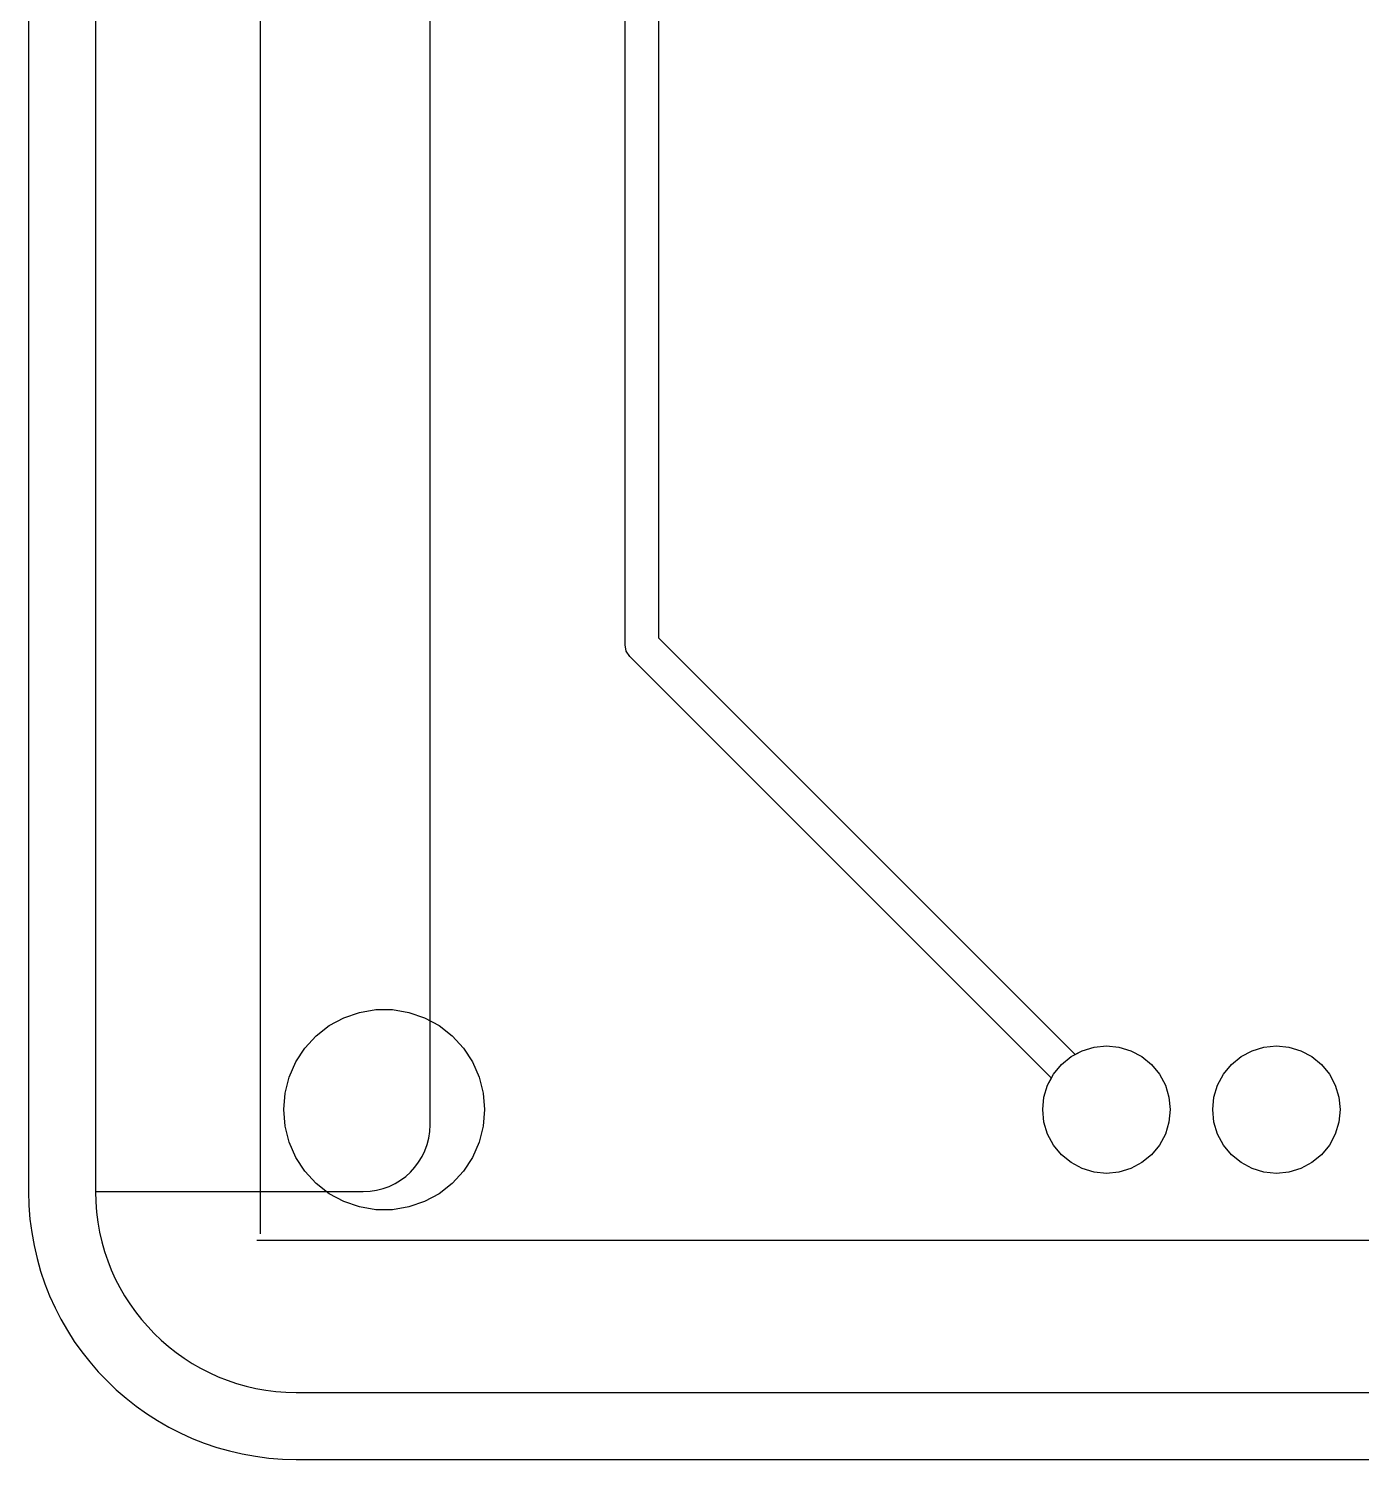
# Model space of a CAD drawing. Header units: millimetres. Extents: x 0 to 489, y -139 to 89.
# Drawn here: x 102.41 to 122.33, y -65.94 to -44.57 of the extents above; entities that cross this region are included whole.
import ezdxf

# ---------------------------------------------------------------- set-up
doc = ezdxf.new("R2010")
doc.units = ezdxf.units.MM
doc.header["$MEASUREMENT"] = 0
doc.layers.get('0').update_dxf_attribs({"linetype": 'CONTINUOUS'})
doc.layers.add('BLACK', color=7, linetype='CONTINUOUS')

msp = doc.modelspace()

# ---------------------------------------------------------------- linework, layer by layer
at = {"linetype": 'Continuous'}
for points in [[(106.41198, -65.94468), (167.41198, -65.94468, 0.41421356), (171.41198, -61.94468), (171.41198, -9.94468, 0.41421356), (167.41198, -5.94468), (106.41198, -5.94468, 0.41421356), (102.41198, -9.94468), (102.41198, -61.94468, 0.41421356)], [(106.41198, -64.94468), (167.41198, -64.94468, 0.41421356), (170.41198, -61.94468), (170.41198, -9.94468, 0.41421356), (167.41198, -6.94468), (106.41198, -6.94468, 0.41421356), (103.41198, -9.94468), (103.41198, -61.94468, 0.41421356)], [(103.41198, -61.94468), (107.41198, -61.94468, 0.41421356), (108.41198, -60.94468), (108.41198, -39.94468, 0.41421356), (107.41198, -38.94468), (103.41198, -38.94468)]]:
    msp.add_lwpolyline(points, format="xyb", close=True, dxfattribs=at)
at = {"layer": 'BLACK', "linetype": 'Continuous'}
for p, q in [((105.87024, -9.33422), (105.87024, -62.57422)), ((111.32524, -53.77422), (111.32524, -37.45112)), ((111.82524, -37.45112), (111.82524, -53.67062)), ((111.34424, -53.86992), (111.32524, -53.77422)), ((111.82524, -53.67062), (118.05024, -59.89522)), ((111.39824, -53.95102), (111.34424, -53.86992)), ((117.69624, -60.24922), (111.39824, -53.95102)), ((106.90524, -59.46385), (107.12224, -59.34585)), ((106.90524, -59.46385), (107.12224, -59.34585)), ((107.12224, -59.34585), (107.35724, -59.26585)), ((107.12224, -59.34585), (107.35724, -59.26585)), ((107.35724, -59.26585), (107.60124, -59.22485)), ((107.35724, -59.26585), (107.60124, -59.22485)), ((107.60124, -59.22485), (107.84924, -59.22485)), ((107.60124, -59.22485), (107.84924, -59.22485)), ((107.84924, -59.22485), (108.09324, -59.26585)), ((107.84924, -59.22485), (108.09324, -59.26585)), ((108.09324, -59.26585), (108.32824, -59.34585)), ((108.09324, -59.26585), (108.32824, -59.34585)), ((108.32824, -59.34585), (108.54524, -59.46385)), ((108.32824, -59.34585), (108.54524, -59.46385)), ((106.54124, -59.79885), (106.70924, -59.61585)), ((106.54124, -59.79885), (106.70924, -59.61585)), ((106.70924, -59.61585), (106.90524, -59.46385)), ((106.70924, -59.61585), (106.90524, -59.46385)), ((108.54524, -59.46385), (108.74124, -59.61585)), ((108.54524, -59.46385), (108.74124, -59.61585)), ((108.74124, -59.61585), (108.90924, -59.79885)), ((108.74124, -59.61585), (108.90924, -59.79885)), ((106.40624, -60.00585), (106.54124, -59.79885)), ((106.40624, -60.00585), (106.54124, -59.79885)), ((108.90924, -59.79885), (109.04424, -60.00585)), ((108.90924, -59.79885), (109.04424, -60.00585)), ((117.99124, -59.92722), (118.15524, -59.83922)), ((117.99124, -59.92722), (118.15524, -59.83922)), ((117.99124, -59.92722), (118.15524, -59.83922)), ((118.05024, -59.89522), (118.15524, -59.83922)), ((118.15524, -59.83922), (118.33424, -59.78522)), ((118.15524, -59.83922), (118.33424, -59.78522)), ((118.15524, -59.83922), (118.33424, -59.78522)), ((118.15524, -59.83922), (118.33424, -59.78522)), ((118.33424, -59.78522), (118.52024, -59.76722)), ((118.33424, -59.78522), (118.52024, -59.76722)), ((118.33424, -59.78522), (118.52024, -59.76722)), ((118.33424, -59.78522), (118.52024, -59.76722)), ((118.52024, -59.76722), (118.70624, -59.78522)), ((118.52024, -59.76722), (118.70624, -59.78522)), ((118.52024, -59.76722), (118.70624, -59.78522)), ((118.52024, -59.76722), (118.70624, -59.78522)), ((118.70624, -59.78522), (118.88524, -59.83922)), ((118.70624, -59.78522), (118.88524, -59.83922)), ((118.70624, -59.78522), (118.88524, -59.83922)), ((118.70624, -59.78522), (118.88524, -59.83922)), ((118.88524, -59.83922), (119.04924, -59.92722)), ((118.88524, -59.83922), (119.04924, -59.92722)), ((118.88524, -59.83922), (119.04924, -59.92722)), ((118.88524, -59.83922), (119.04924, -59.92722)), ((120.53124, -59.92722), (120.69524, -59.83922)), ((120.53124, -59.92722), (120.69524, -59.83922)), ((120.53124, -59.92722), (120.69524, -59.83922)), ((120.53124, -59.92722), (120.69524, -59.83922)), ((120.69524, -59.83922), (120.87424, -59.78522)), ((120.69524, -59.83922), (120.87424, -59.78522)), ((120.69524, -59.83922), (120.87424, -59.78522)), ((120.69524, -59.83922), (120.87424, -59.78522)), ((120.87424, -59.78522), (121.06024, -59.76722)), ((120.87424, -59.78522), (121.06024, -59.76722)), ((120.87424, -59.78522), (121.06024, -59.76722)), ((120.87424, -59.78522), (121.06024, -59.76722)), ((121.06024, -59.76722), (121.24624, -59.78522)), ((121.06024, -59.76722), (121.24624, -59.78522)), ((121.06024, -59.76722), (121.24624, -59.78522)), ((121.06024, -59.76722), (121.24624, -59.78522)), ((121.24624, -59.78522), (121.42524, -59.83922)), ((121.24624, -59.78522), (121.42524, -59.83922)), ((121.24624, -59.78522), (121.42524, -59.83922)), ((121.24624, -59.78522), (121.42524, -59.83922)), ((121.42524, -59.83922), (121.58924, -59.92722)), ((121.42524, -59.83922), (121.58924, -59.92722)), ((121.42524, -59.83922), (121.58924, -59.92722)), ((121.42524, -59.83922), (121.58924, -59.92722)), ((106.30624, -60.23285), (106.40624, -60.00585)), ((106.30624, -60.23285), (106.40624, -60.00585)), ((109.04424, -60.00585), (109.14424, -60.23285)), ((109.04424, -60.00585), (109.14424, -60.23285)), ((117.72824, -60.19022), (117.84624, -60.04522)), ((117.72824, -60.19022), (117.84624, -60.04522)), ((117.72824, -60.19022), (117.84624, -60.04522)), ((117.84624, -60.04522), (117.99124, -59.92722)), ((117.84624, -60.04522), (117.99124, -59.92722)), ((117.84624, -60.04522), (117.99124, -59.92722)), ((119.04924, -59.92722), (119.19424, -60.04522)), ((119.04924, -59.92722), (119.19424, -60.04522)), ((119.04924, -59.92722), (119.19424, -60.04522)), ((119.04924, -59.92722), (119.19424, -60.04522)), ((119.19424, -60.04522), (119.31224, -60.19022)), ((119.19424, -60.04522), (119.31224, -60.19022)), ((119.19424, -60.04522), (119.31224, -60.19022)), ((119.19424, -60.04522), (119.31224, -60.19022)), ((120.26824, -60.19022), (120.38624, -60.04522)), ((120.26824, -60.19022), (120.38624, -60.04522)), ((120.26824, -60.19022), (120.38624, -60.04522)), ((120.26824, -60.19022), (120.38624, -60.04522)), ((120.38624, -60.04522), (120.53124, -59.92722)), ((120.38624, -60.04522), (120.53124, -59.92722)), ((120.38624, -60.04522), (120.53124, -59.92722)), ((120.38624, -60.04522), (120.53124, -59.92722)), ((121.58924, -59.92722), (121.73424, -60.04522)), ((121.58924, -59.92722), (121.73424, -60.04522)), ((121.58924, -59.92722), (121.73424, -60.04522)), ((121.58924, -59.92722), (121.73424, -60.04522)), ((121.73424, -60.04522), (121.85224, -60.19022)), ((121.73424, -60.04522), (121.85224, -60.19022)), ((121.73424, -60.04522), (121.85224, -60.19022)), ((121.73424, -60.04522), (121.85224, -60.19022)), ((106.24524, -60.47285), (106.30624, -60.23285)), ((106.24524, -60.47285), (106.30624, -60.23285)), ((109.14424, -60.23285), (109.20524, -60.47285)), ((109.14424, -60.23285), (109.20524, -60.47285)), ((117.64024, -60.35422), (117.72824, -60.19022)), ((117.64024, -60.35422), (117.72824, -60.19022)), ((117.64024, -60.35422), (117.72824, -60.19022)), ((117.64024, -60.35422), (117.69624, -60.24922)), ((119.31224, -60.19022), (119.40024, -60.35422)), ((119.31224, -60.19022), (119.40024, -60.35422)), ((119.31224, -60.19022), (119.40024, -60.35422)), ((119.31224, -60.19022), (119.40024, -60.35422)), ((120.18024, -60.35422), (120.26824, -60.19022)), ((120.18024, -60.35422), (120.26824, -60.19022)), ((120.18024, -60.35422), (120.26824, -60.19022)), ((120.18024, -60.35422), (120.26824, -60.19022)), ((121.85224, -60.19022), (121.94024, -60.35422)), ((121.85224, -60.19022), (121.94024, -60.35422)), ((121.85224, -60.19022), (121.94024, -60.35422)), ((121.85224, -60.19022), (121.94024, -60.35422)), ((106.22524, -60.71985), (106.24524, -60.47285)), ((106.22524, -60.71985), (106.24524, -60.47285)), ((109.20524, -60.47285), (109.22524, -60.71985)), ((109.20524, -60.47285), (109.22524, -60.71985)), ((117.58624, -60.53322), (117.64024, -60.35422)), ((117.58624, -60.53322), (117.64024, -60.35422)), ((117.58624, -60.53322), (117.64024, -60.35422)), ((117.58624, -60.53322), (117.64024, -60.35422)), ((119.40024, -60.35422), (119.45424, -60.53322)), ((119.40024, -60.35422), (119.45424, -60.53322)), ((119.40024, -60.35422), (119.45424, -60.53322)), ((119.40024, -60.35422), (119.45424, -60.53322)), ((120.12624, -60.53322), (120.18024, -60.35422)), ((120.12624, -60.53322), (120.18024, -60.35422)), ((120.12624, -60.53322), (120.18024, -60.35422)), ((120.12624, -60.53322), (120.18024, -60.35422)), ((121.94024, -60.35422), (121.99424, -60.53322)), ((121.94024, -60.35422), (121.99424, -60.53322)), ((121.94024, -60.35422), (121.99424, -60.53322)), ((121.94024, -60.35422), (121.99424, -60.53322)), ((117.56724, -60.71922), (117.58624, -60.53322)), ((117.56724, -60.71922), (117.58624, -60.53322)), ((117.56724, -60.71922), (117.58624, -60.53322)), ((117.56724, -60.71922), (117.58624, -60.53322)), ((119.45424, -60.53322), (119.47224, -60.71922)), ((119.45424, -60.53322), (119.47224, -60.71922)), ((119.45424, -60.53322), (119.47224, -60.71922)), ((119.45424, -60.53322), (119.47224, -60.71922)), ((120.10724, -60.71922), (120.12624, -60.53322)), ((120.10724, -60.71922), (120.12624, -60.53322)), ((120.10724, -60.71922), (120.12624, -60.53322)), ((120.10724, -60.71922), (120.12624, -60.53322)), ((121.99424, -60.53322), (122.01224, -60.71922)), ((121.99424, -60.53322), (122.01224, -60.71922)), ((121.99424, -60.53322), (122.01224, -60.71922)), ((121.99424, -60.53322), (122.01224, -60.71922)), ((106.24524, -60.96685), (106.22524, -60.71985)), ((106.24524, -60.96685), (106.22524, -60.71985)), ((109.22524, -60.71985), (109.20524, -60.96685)), ((109.22524, -60.71985), (109.20524, -60.96685)), ((117.58624, -60.90522), (117.56724, -60.71922)), ((117.58624, -60.90522), (117.56724, -60.71922)), ((117.58624, -60.90522), (117.56724, -60.71922)), ((117.58624, -60.90522), (117.56724, -60.71922)), ((117.64024, -61.08422), (117.58624, -60.90522)), ((117.64024, -61.08422), (117.58624, -60.90522)), ((117.64024, -61.08422), (117.58624, -60.90522)), ((117.64024, -61.08422), (117.58624, -60.90522)), ((119.45424, -60.90522), (119.40024, -61.08422)), ((119.45424, -60.90522), (119.40024, -61.08422)), ((119.45424, -60.90522), (119.40024, -61.08422)), ((119.45424, -60.90522), (119.40024, -61.08422)), ((119.47224, -60.71922), (119.45424, -60.90522)), ((119.47224, -60.71922), (119.45424, -60.90522)), ((119.47224, -60.71922), (119.45424, -60.90522)), ((119.47224, -60.71922), (119.45424, -60.90522)), ((120.12624, -60.90522), (120.10724, -60.71922)), ((120.12624, -60.90522), (120.10724, -60.71922)), ((120.12624, -60.90522), (120.10724, -60.71922)), ((120.12624, -60.90522), (120.10724, -60.71922)), ((120.18024, -61.08422), (120.12624, -60.90522)), ((120.18024, -61.08422), (120.12624, -60.90522)), ((120.18024, -61.08422), (120.12624, -60.90522)), ((120.18024, -61.08422), (120.12624, -60.90522)), ((121.99424, -60.90522), (121.94024, -61.08422)), ((121.99424, -60.90522), (121.94024, -61.08422)), ((121.99424, -60.90522), (121.94024, -61.08422)), ((121.99424, -60.90522), (121.94024, -61.08422)), ((122.01224, -60.71922), (121.99424, -60.90522)), ((122.01224, -60.71922), (121.99424, -60.90522)), ((122.01224, -60.71922), (121.99424, -60.90522)), ((122.01224, -60.71922), (121.99424, -60.90522)), ((106.30624, -61.20685), (106.24524, -60.96685)), ((106.30624, -61.20685), (106.24524, -60.96685)), ((109.20524, -60.96685), (109.14424, -61.20685)), ((109.20524, -60.96685), (109.14424, -61.20685)), ((117.72824, -61.24822), (117.64024, -61.08422)), ((117.72824, -61.24822), (117.64024, -61.08422)), ((117.72824, -61.24822), (117.64024, -61.08422)), ((117.72824, -61.24822), (117.64024, -61.08422)), ((119.40024, -61.08422), (119.31224, -61.24822)), ((119.40024, -61.08422), (119.31224, -61.24822)), ((119.40024, -61.08422), (119.31224, -61.24822)), ((119.40024, -61.08422), (119.31224, -61.24822)), ((120.26824, -61.24822), (120.18024, -61.08422)), ((120.26824, -61.24822), (120.18024, -61.08422)), ((120.26824, -61.24822), (120.18024, -61.08422)), ((120.26824, -61.24822), (120.18024, -61.08422)), ((121.94024, -61.08422), (121.85224, -61.24822)), ((121.94024, -61.08422), (121.85224, -61.24822)), ((121.94024, -61.08422), (121.85224, -61.24822)), ((121.94024, -61.08422), (121.85224, -61.24822)), ((106.40624, -61.43385), (106.30624, -61.20685)), ((106.40624, -61.43385), (106.30624, -61.20685)), ((109.14424, -61.20685), (109.04424, -61.43385)), ((109.14424, -61.20685), (109.04424, -61.43385)), ((117.84624, -61.39322), (117.72824, -61.24822)), ((117.84624, -61.39322), (117.72824, -61.24822)), ((117.84624, -61.39322), (117.72824, -61.24822)), ((117.84624, -61.39322), (117.72824, -61.24822)), ((119.31224, -61.24822), (119.19424, -61.39322)), ((119.31224, -61.24822), (119.19424, -61.39322)), ((119.31224, -61.24822), (119.19424, -61.39322)), ((119.31224, -61.24822), (119.19424, -61.39322)), ((120.38624, -61.39322), (120.26824, -61.24822)), ((120.38624, -61.39322), (120.26824, -61.24822)), ((120.38624, -61.39322), (120.26824, -61.24822)), ((120.38624, -61.39322), (120.26824, -61.24822)), ((121.85224, -61.24822), (121.73424, -61.39322)), ((121.85224, -61.24822), (121.73424, -61.39322)), ((121.85224, -61.24822), (121.73424, -61.39322)), ((121.85224, -61.24822), (121.73424, -61.39322)), ((106.54124, -61.64085), (106.40624, -61.43385)), ((106.54124, -61.64085), (106.40624, -61.43385)), ((109.04424, -61.43385), (108.90924, -61.64085)), ((109.04424, -61.43385), (108.90924, -61.64085)), ((117.99124, -61.51122), (117.84624, -61.39322)), ((117.99124, -61.51122), (117.84624, -61.39322)), ((117.99124, -61.51122), (117.84624, -61.39322)), ((117.99124, -61.51122), (117.84624, -61.39322)), ((118.15524, -61.59922), (117.99124, -61.51122)), ((118.15524, -61.59922), (117.99124, -61.51122)), ((118.15524, -61.59922), (117.99124, -61.51122)), ((118.15524, -61.59922), (117.99124, -61.51122)), ((119.04924, -61.51122), (118.88524, -61.59922)), ((119.04924, -61.51122), (118.88524, -61.59922)), ((119.04924, -61.51122), (118.88524, -61.59922)), ((119.04924, -61.51122), (118.88524, -61.59922)), ((119.19424, -61.39322), (119.04924, -61.51122)), ((119.19424, -61.39322), (119.04924, -61.51122)), ((119.19424, -61.39322), (119.04924, -61.51122)), ((119.19424, -61.39322), (119.04924, -61.51122)), ((120.53124, -61.51122), (120.38624, -61.39322)), ((120.53124, -61.51122), (120.38624, -61.39322)), ((120.53124, -61.51122), (120.38624, -61.39322)), ((120.53124, -61.51122), (120.38624, -61.39322)), ((120.69524, -61.59922), (120.53124, -61.51122)), ((120.69524, -61.59922), (120.53124, -61.51122)), ((120.69524, -61.59922), (120.53124, -61.51122)), ((120.69524, -61.59922), (120.53124, -61.51122)), ((121.58924, -61.51122), (121.42524, -61.59922)), ((121.58924, -61.51122), (121.42524, -61.59922)), ((121.58924, -61.51122), (121.42524, -61.59922)), ((121.58924, -61.51122), (121.42524, -61.59922)), ((121.73424, -61.39322), (121.58924, -61.51122)), ((121.73424, -61.39322), (121.58924, -61.51122)), ((121.73424, -61.39322), (121.58924, -61.51122)), ((121.73424, -61.39322), (121.58924, -61.51122)), ((106.70924, -61.82385), (106.54124, -61.64085)), ((106.70924, -61.82385), (106.54124, -61.64085)), ((108.90924, -61.64085), (108.74124, -61.82385)), ((108.90924, -61.64085), (108.74124, -61.82385)), ((118.33424, -61.65322), (118.15524, -61.59922)), ((118.33424, -61.65322), (118.15524, -61.59922)), ((118.33424, -61.65322), (118.15524, -61.59922)), ((118.33424, -61.65322), (118.15524, -61.59922)), ((118.52024, -61.67222), (118.33424, -61.65322)), ((118.52024, -61.67222), (118.33424, -61.65322)), ((118.52024, -61.67222), (118.33424, -61.65322)), ((118.52024, -61.67222), (118.33424, -61.65322)), ((118.70624, -61.65322), (118.52024, -61.67222)), ((118.70624, -61.65322), (118.52024, -61.67222)), ((118.70624, -61.65322), (118.52024, -61.67222)), ((118.70624, -61.65322), (118.52024, -61.67222)), ((118.88524, -61.59922), (118.70624, -61.65322)), ((118.88524, -61.59922), (118.70624, -61.65322)), ((118.88524, -61.59922), (118.70624, -61.65322)), ((118.88524, -61.59922), (118.70624, -61.65322)), ((120.87424, -61.65322), (120.69524, -61.59922)), ((120.87424, -61.65322), (120.69524, -61.59922)), ((120.87424, -61.65322), (120.69524, -61.59922)), ((120.87424, -61.65322), (120.69524, -61.59922)), ((121.06024, -61.67222), (120.87424, -61.65322)), ((121.06024, -61.67222), (120.87424, -61.65322)), ((121.06024, -61.67222), (120.87424, -61.65322)), ((121.06024, -61.67222), (120.87424, -61.65322)), ((121.24624, -61.65322), (121.06024, -61.67222)), ((121.24624, -61.65322), (121.06024, -61.67222)), ((121.24624, -61.65322), (121.06024, -61.67222)), ((121.24624, -61.65322), (121.06024, -61.67222)), ((121.42524, -61.59922), (121.24624, -61.65322)), ((121.42524, -61.59922), (121.24624, -61.65322)), ((121.42524, -61.59922), (121.24624, -61.65322)), ((121.42524, -61.59922), (121.24624, -61.65322)), ((106.90524, -61.97585), (106.70924, -61.82385)), ((106.90524, -61.97585), (106.70924, -61.82385)), ((107.12224, -62.09385), (106.90524, -61.97585)), ((107.12224, -62.09385), (106.90524, -61.97585)), ((108.54524, -61.97585), (108.32824, -62.09385)), ((108.54524, -61.97585), (108.32824, -62.09385)), ((108.74124, -61.82385), (108.54524, -61.97585)), ((108.74124, -61.82385), (108.54524, -61.97585)), ((107.35724, -62.17385), (107.12224, -62.09385)), ((107.35724, -62.17385), (107.12224, -62.09385)), ((107.60124, -62.21485), (107.35724, -62.17385)), ((107.60124, -62.21485), (107.35724, -62.17385)), ((108.09324, -62.17385), (107.84924, -62.21485)), ((108.09324, -62.17385), (107.84924, -62.21485)), ((108.32824, -62.09385), (108.09324, -62.17385)), ((108.32824, -62.09385), (108.09324, -62.17385)), ((107.84924, -62.21485), (107.60124, -62.21485)), ((107.84924, -62.21485), (107.60124, -62.21485)), ((168.05024, -62.67422), (105.82024, -62.67422))]:
    msp.add_line(p, q, dxfattribs=at)

doc.saveas('drawing.dxf')
